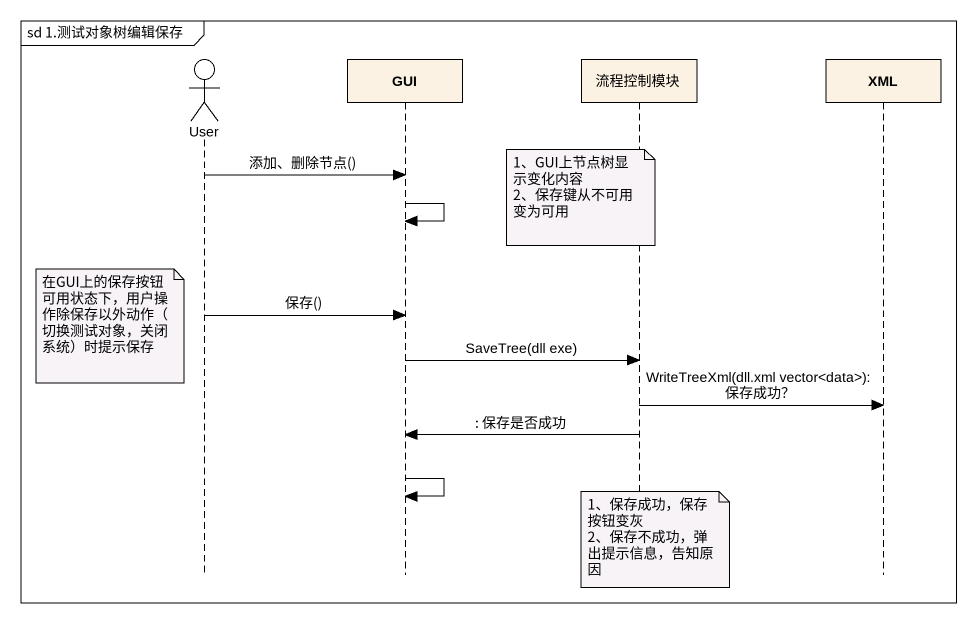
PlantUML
@startuml
mainframe sd 1.测试对象树编辑保存
hide footbox
actor User
participant GUI
participant 流程控制模块
participant XML

User -> GUI : 添加、删除节点()
note over 流程控制模块
  1、GUI上节点树显示变化内容
  2、保存键从不可用变为可用
end note
GUI -> GUI
User -> GUI : 保存()
note left of User : 在GUI上的保存按钮可用状态下，用户操作除保存以外动作（切换测试对象，关闭系统）时提示保存
GUI -> 流程控制模块 : SaveTree(dll exe)
流程控制模块 -> XML : WriteTreeXml(dll.xml vector<data>): 保存成功？
流程控制模块 -> GUI : : 保存是否成功
GUI -> GUI
note over 流程控制模块
  1、保存成功，保存按钮变灰
  2、保存不成功，弹出提示信息，告知原因
end note
@enduml
